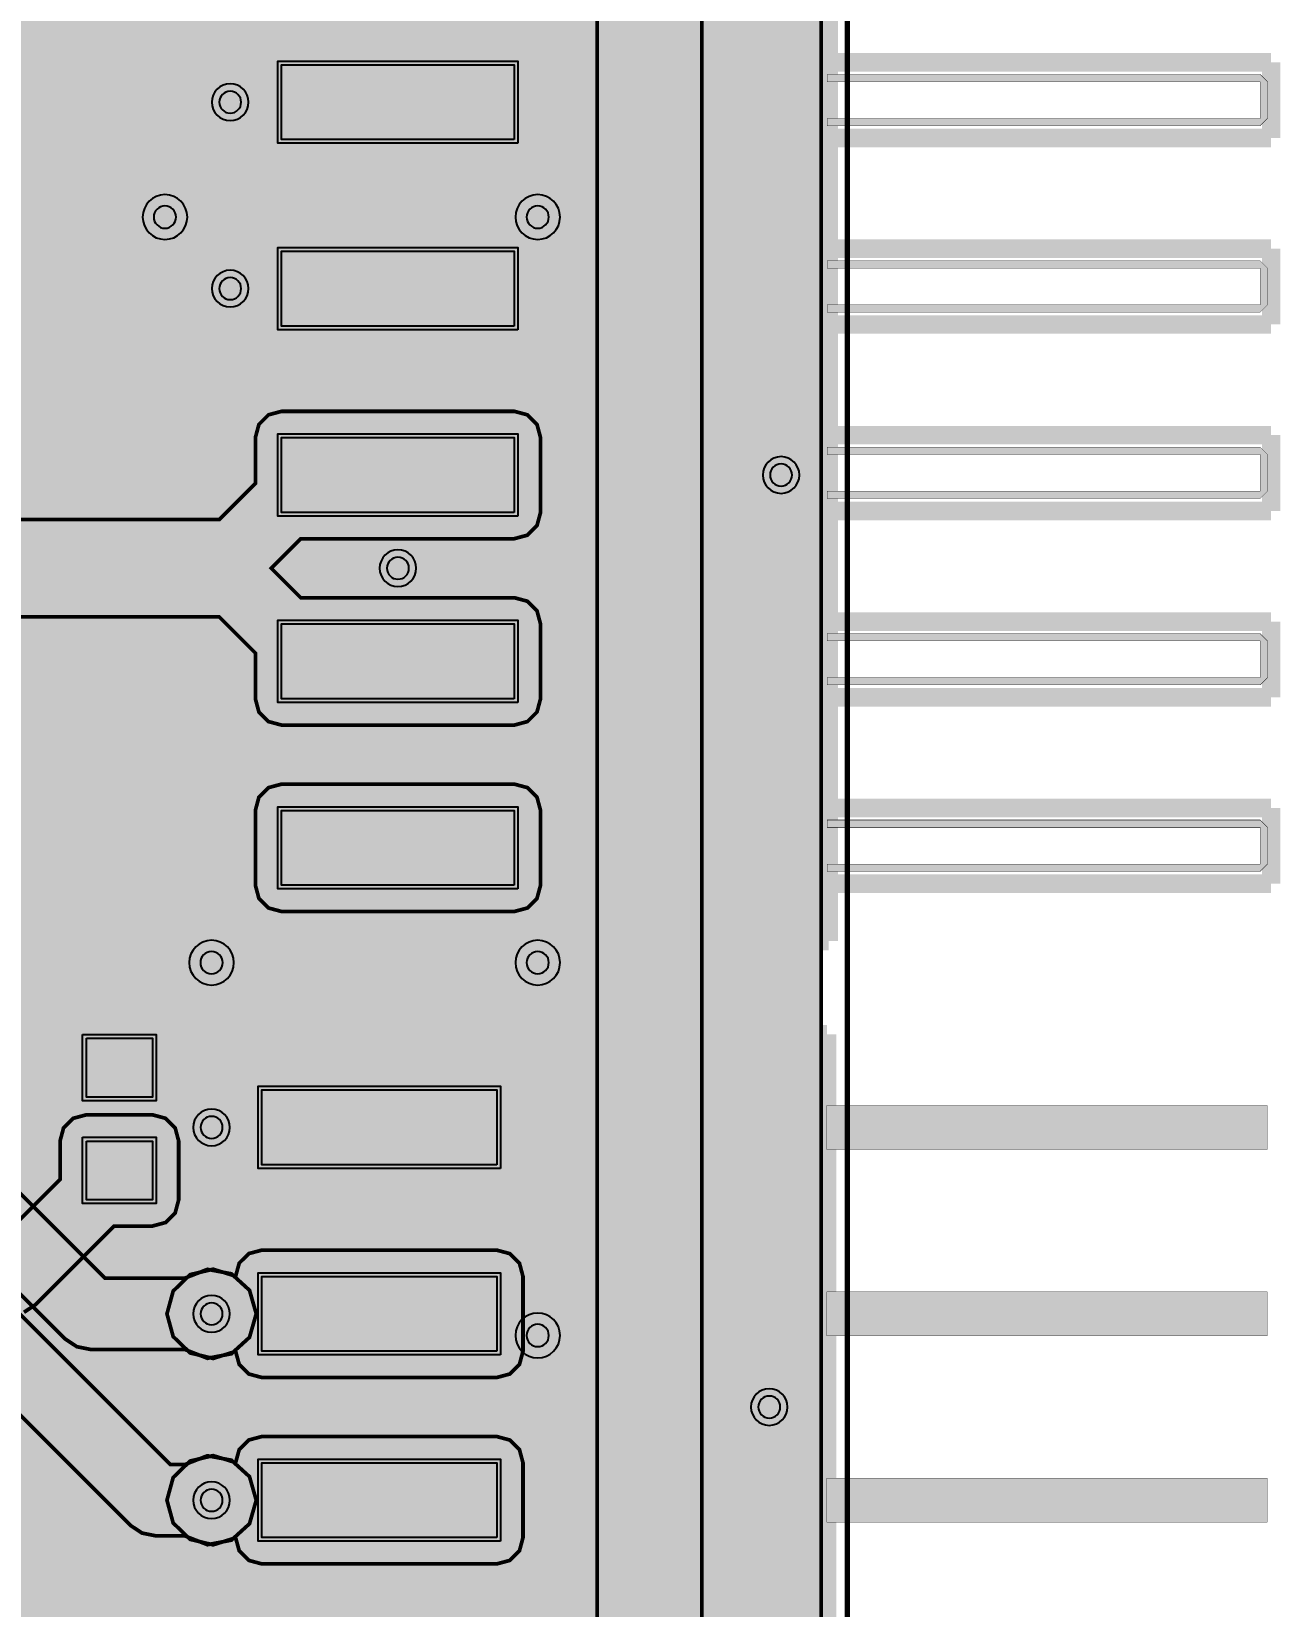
# Model space of a CAD drawing. Header units: millimetres. Extents: x 14 to 220, y 44 to 178.
# Drawn here: x 120.23 to 137.25, y 88.21 to 109.68 of the extents above; entities that cross this region are included whole.
import ezdxf

# ---------------------------------------------------------------- set-up
doc = ezdxf.new("R2010")
doc.units = ezdxf.units.MM
doc.header["$MEASUREMENT"] = 0
for name, color, linetype, true_color in [('Board-Outline-Layer', 7, 'Continuous', 0xff00ff), ('Bottom-Layer', 7, 'Continuous', 0x0000ff), ('Document-Layer', 7, 'Continuous', 0xffffff), ('Hole-Layer', 7, 'Continuous', 0x222222), ('Multi-Layer', 7, 'Continuous', 0xc0c0c0), ('Top-Layer', 7, 'Continuous', 0xff0000), ('Top-Paste-Mask-Layer', 7, 'Continuous', 0x808080), ('Top-Silkscreen-Layer', 7, 'Continuous', 0xffcc00), ('Top-Solder-Mask-Layer', 7, 'Continuous', 0x800080)]:
    doc.layers.add(name, color=color, linetype=linetype, true_color=true_color)

msp = doc.modelspace()

# ---------------------------------------------------------------- hatches: boundary and pattern name
at = {"layer": 'Bottom-Layer'}
for points in [[(115.868, 82.921), (108.869, 82.921), (108.869, 84.28), (108.803, 84.611), (108.616, 84.892), (108.335, 85.08), (108.003, 85.146), (86.383, 85.146), (85.879, 85.066), (85.426, 84.835), (85.065, 84.475), (84.834, 84.021), (84.754, 83.518), (84.754, 76.667), (76.327, 76.667), (76.327, 122.451), (130.076, 122.451), (130.425, 122.382), (130.721, 122.184), (130.919, 121.888), (130.988, 121.539), (130.988, 77.564), (130.354, 77.564), (130.283, 77.557), (130.214, 77.535), (130.146, 77.557), (130.074, 77.564), (129.363, 77.564), (129.292, 77.557), (129.224, 77.535), (129.155, 77.557), (129.084, 77.564), (128.373, 77.564), (128.301, 77.557), (128.233, 77.535), (128.164, 77.557), (128.093, 77.564), (127.382, 77.564), (127.311, 77.557), (127.242, 77.535), (127.174, 77.557), (127.103, 77.564), (126.391, 77.564), (126.32, 77.557), (126.252, 77.535), (126.183, 77.557), (126.112, 77.564), (125.401, 77.564), (125.33, 77.557), (125.261, 77.535), (125.193, 77.557), (125.121, 77.564), (124.41, 77.564), (124.328, 77.554), (124.249, 77.526), (123.301, 77.526), (123.223, 77.554), (123.14, 77.564), (122.429, 77.564), (122.358, 77.557), (122.289, 77.535), (122.221, 77.557), (122.15, 77.564), (121.438, 77.564), (121.367, 77.557), (121.299, 77.535), (121.23, 77.557), (121.159, 77.564), (120.526, 77.564), (120.526, 82.816), (120.435, 83.464), (120.167, 84.06), (119.744, 84.559), (119.199, 84.92), (118.575, 85.116), (117.921, 85.131), (117.289, 84.963), (116.728, 84.626), (116.283, 84.147), (115.989, 83.564)], [(104.925, 98.298), (102.818, 96.191), (102.686, 95.992), (102.639, 95.758), (102.639, 90.17), (102.721, 89.864), (102.945, 89.64), (103.251, 89.558), (103.557, 89.64), (103.781, 89.864), (103.863, 90.17), (103.863, 92.606), (107.188, 92.606), (107.425, 92.497), (107.685, 92.497), (107.922, 92.606), (111.266, 92.606), (111.452, 92.643), (111.609, 92.748), (112.417, 93.555), (112.722, 93.69), (112.91, 93.964), (112.925, 94.297), (112.763, 94.588), (112.472, 94.75), (112.14, 94.735), (111.865, 94.546), (111.731, 94.242), (111.065, 93.576), (107.922, 93.576), (107.685, 93.685), (107.425, 93.685), (107.188, 93.576), (103.863, 93.576), (103.863, 95.505), (105.97, 97.611), (106.103, 97.81), (106.149, 98.044), (106.149, 99.032), (108.242, 96.939), (108.4, 96.834), (108.585, 96.797), (112.575, 96.797), (114.006, 95.366), (114.006, 94.428), (113.886, 94.117), (113.947, 93.79), (114.171, 93.544), (114.491, 93.453), (114.812, 93.544), (115.036, 93.79), (115.097, 94.117), (114.977, 94.428), (114.977, 95.567), (114.94, 95.753), (114.834, 95.91), (113.119, 97.625), (112.962, 97.73), (112.776, 97.767), (108.786, 97.767), (106.853, 99.701), (106.853, 100.984), (106.962, 101.22), (106.962, 101.481), (106.854, 101.717), (106.657, 101.887), (106.407, 101.958), (106.149, 101.919), (106.149, 104.355), (111.238, 104.355), (111.287, 104.063), (111.468, 103.828), (111.281, 103.58), (111.241, 103.271), (111.359, 102.983), (111.359, 99.738), (111.396, 99.553), (111.501, 99.395), (121.577, 89.319), (121.735, 89.214), (121.92, 89.177), (122.315, 89.177), (122.626, 89.056), (122.953, 89.118), (123.199, 89.342), (123.291, 89.662), (123.199, 89.983), (122.953, 90.207), (122.626, 90.268), (122.315, 90.147), (122.121, 90.147), (112.329, 99.939), (112.329, 100.218), (120.688, 91.859), (120.846, 91.754), (121.031, 91.717), (122.315, 91.717), (122.626, 91.596), (122.953, 91.658), (123.199, 91.882), (123.291, 92.202), (123.199, 92.523), (122.953, 92.747), (122.626, 92.808), (122.315, 92.687), (121.232, 92.687), (112.88, 101.039), (112.88, 103.755), (112.843, 103.941), (112.738, 104.098), (112.482, 104.355), (116.676, 104.355), (116.987, 104.235), (117.314, 104.296), (117.561, 104.52), (117.652, 104.84), (117.561, 105.161), (117.314, 105.385), (116.987, 105.446), (116.676, 105.325), (106.122, 105.325), (106.062, 105.461), (105.97, 105.578), (105.277, 106.271), (105.002, 106.43), (104.685, 106.43), (104.411, 106.271), (104.253, 105.997), (104.253, 105.68), (104.411, 105.406), (104.925, 104.892), (104.925, 99.734), (101.764, 99.734), (101.454, 99.855), (101.126, 99.794), (100.88, 99.57), (100.789, 99.249), (100.88, 98.929), (101.126, 98.705), (101.454, 98.643), (101.764, 98.764), (104.925, 98.764)]]:
    msp.add_hatch(color=256, dxfattribs=at).paths.add_polyline_path(points)
at = {"layer": 'Document-Layer'}
for points in [[(131.072, 108.391), (136.972, 108.391), (137.072, 108.491), (137.072, 108.991), (136.972, 109.091), (131.072, 109.091), (131.072, 108.991), (136.972, 108.991), (136.972, 108.491), (131.072, 108.491)], [(131.072, 108.391), (136.972, 108.391), (137.072, 108.491), (137.072, 108.991), (136.972, 109.091), (131.072, 109.091), (131.072, 108.991), (136.972, 108.991), (136.972, 108.491), (131.072, 108.491)], [(131.072, 105.851), (136.972, 105.851), (137.072, 105.951), (137.072, 106.451), (136.972, 106.551), (131.072, 106.551), (131.072, 106.451), (136.972, 106.451), (136.972, 105.951), (131.072, 105.951)], [(131.072, 105.851), (136.972, 105.851), (137.072, 105.951), (137.072, 106.451), (136.972, 106.551), (131.072, 106.551), (131.072, 106.451), (136.972, 106.451), (136.972, 105.951), (131.072, 105.951)], [(131.072, 103.311), (136.972, 103.311), (137.072, 103.411), (137.072, 103.911), (136.972, 104.011), (131.072, 104.011), (131.072, 103.911), (136.972, 103.911), (136.972, 103.411), (131.072, 103.411)], [(131.072, 103.311), (136.972, 103.311), (137.072, 103.411), (137.072, 103.911), (136.972, 104.011), (131.072, 104.011), (131.072, 103.911), (136.972, 103.911), (136.972, 103.411), (131.072, 103.411)], [(131.072, 100.771), (136.972, 100.771), (137.072, 100.871), (137.072, 101.371), (136.972, 101.471), (131.072, 101.471), (131.072, 101.371), (136.972, 101.371), (136.972, 100.871), (131.072, 100.871)], [(131.072, 100.771), (136.972, 100.771), (137.072, 100.871), (137.072, 101.371), (136.972, 101.471), (131.072, 101.471), (131.072, 101.371), (136.972, 101.371), (136.972, 100.871), (131.072, 100.871)], [(131.072, 98.231), (136.972, 98.231), (137.072, 98.331), (137.072, 98.831), (136.972, 98.931), (131.072, 98.931), (131.072, 98.831), (136.972, 98.831), (136.972, 98.331), (131.072, 98.331)], [(131.072, 98.231), (136.972, 98.231), (137.072, 98.331), (137.072, 98.831), (136.972, 98.931), (131.072, 98.931), (131.072, 98.831), (136.972, 98.831), (136.972, 98.331), (131.072, 98.331)], [(137.068, 94.442), (131.068, 94.442), (131.068, 95.042), (137.068, 95.042)], [(137.068, 94.442), (131.068, 94.442), (131.068, 95.042), (137.068, 95.042)], [(137.068, 91.902), (131.068, 91.902), (131.068, 92.502), (137.068, 92.502)], [(137.068, 91.902), (131.068, 91.902), (131.068, 92.502), (137.068, 92.502)], [(137.068, 89.362), (131.068, 89.362), (131.068, 89.962), (137.068, 89.962)], [(137.068, 89.362), (131.068, 89.362), (131.068, 89.962), (137.068, 89.962)]]:
    msp.add_hatch(color=256, dxfattribs=at).paths.add_polyline_path(points)
at = {"layer": 'Top-Layer'}
for points in [[(93.208, 85.656), (93.274, 85.372), (93.458, 85.146), (86.383, 85.146), (85.879, 85.066), (85.426, 84.835), (85.065, 84.475), (84.834, 84.021), (84.754, 83.518), (84.754, 76.667), (76.327, 76.667), (76.327, 122.451), (130.076, 122.451), (130.425, 122.382), (130.721, 122.184), (130.919, 121.888), (130.988, 121.539), (130.988, 77.564), (130.433, 77.564), (130.433, 78.755), (130.378, 79.029), (130.224, 79.26), (129.365, 80.119), (129.365, 120.777), (129.311, 121.05), (129.156, 121.282), (128.394, 122.044), (128.162, 122.199), (127.889, 122.253), (109.347, 122.253), (109.074, 122.199), (108.843, 122.044), (106.303, 119.504), (106.282, 119.482), (106.262, 119.459), (106.145, 120.156), (105.857, 120.8), (105.415, 121.351), (104.848, 121.772), (104.193, 122.036), (103.493, 122.126), (87.529, 122.126), (87.286, 122.061), (87.108, 121.883), (87.043, 121.641), (87.043, 116.78), (87.115, 116.154), (87.326, 115.561), (87.665, 115.031), (88.116, 114.591), (88.654, 114.264), (89.252, 114.067), (87.445, 114.067), (87.172, 114.012), (86.94, 113.857), (85.919, 112.836), (85.786, 112.653), (85.718, 112.438), (85.512, 112.314), (85.431, 112.087), (85.431, 109.287), (85.509, 109.063), (85.71, 108.937), (85.71, 108.562), (79.444, 108.562), (79.313, 108.693), (79.135, 108.74), (78.328, 108.74), (78.103, 108.661), (77.978, 108.458), (77.853, 108.661), (77.628, 108.74), (76.822, 108.74), (76.642, 108.692), (76.511, 108.561), (76.463, 108.382), (76.463, 107.518), (76.464, 107.502), (76.465, 107.486), (76.465, 106.868), (76.432, 106.785), (76.42, 106.696), (76.42, 105.896), (76.468, 105.717), (76.6, 105.586), (76.779, 105.538), (77.579, 105.538), (77.758, 105.586), (77.889, 105.717), (77.937, 105.896), (77.937, 106.696), (77.926, 106.785), (77.892, 106.868), (77.892, 107.277), (77.946, 107.354), (77.978, 107.443), (78.103, 107.24), (78.328, 107.16), (79.135, 107.16), (79.313, 107.208), (79.444, 107.338), (85.71, 107.338), (85.71, 106.836), (85.509, 106.71), (85.431, 106.487), (85.431, 103.687), (85.479, 103.508), (85.61, 103.377), (85.789, 103.329), (87.059, 103.329), (87.238, 103.377), (87.369, 103.508), (87.417, 103.687), (87.417, 106.487), (87.338, 106.71), (87.137, 106.836), (87.137, 108.937), (87.338, 109.063), (87.417, 109.287), (87.417, 112.087), (87.404, 112.18), (87.368, 112.267), (87.74, 112.639), (106.093, 112.639), (106.093, 112.437), (104.339, 110.682), (104.184, 110.451), (104.13, 110.178), (104.13, 104.834), (104.058, 104.814), (103.99, 104.783), (103.99, 105.043), (104.111, 105.354), (104.05, 105.681), (103.826, 105.927), (103.505, 106.019), (103.185, 105.927), (102.961, 105.681), (102.9, 105.354), (103.02, 105.043), (103.02, 104.784), (102.09, 105.713), (102.095, 105.746), (102.096, 105.779), (102.096, 106.779), (102.048, 106.958), (101.917, 107.089), (101.738, 107.137), (99.938, 107.137), (99.779, 107.1), (99.653, 106.996), (99.532, 107.087), (99.383, 107.119), (98.483, 107.119), (98.304, 107.071), (98.173, 106.94), (98.125, 106.761), (98.125, 105.961), (98.173, 105.782), (98.304, 105.651), (98.483, 105.603), (99.383, 105.603), (99.495, 105.621), (99.596, 105.673), (99.726, 105.491), (99.938, 105.421), (101.01, 105.421), (101.799, 104.632), (101.769, 104.636), (101.738, 104.637), (99.938, 104.637), (99.726, 104.567), (99.596, 104.385), (99.495, 104.437), (99.383, 104.455), (98.483, 104.455), (98.304, 104.407), (98.173, 104.276), (98.125, 104.097), (98.125, 103.297), (98.173, 103.118), (98.304, 102.987), (98.483, 102.939), (99.383, 102.939), (99.532, 102.971), (99.653, 103.062), (99.779, 102.958), (99.938, 102.921), (101.738, 102.921), (101.917, 102.969), (102.048, 103.1), (102.096, 103.279), (102.096, 103.294), (102.395, 103.294), (102.855, 102.835), (100.953, 102.835), (100.767, 102.798), (100.609, 102.693), (98.478, 100.561), (97.737, 100.561), (97.259, 101.039), (97.259, 104.394), (97.222, 104.58), (97.117, 104.737), (96.1, 105.754), (96.1, 111.086), (96.052, 111.265), (95.921, 111.396), (95.742, 111.444), (93.742, 111.444), (93.563, 111.396), (93.432, 111.265), (93.384, 111.086), (93.384, 108.754), (91.984, 108.754), (91.857, 108.951), (91.636, 109.027), (90.736, 109.027), (90.557, 108.979), (90.426, 108.848), (90.378, 108.669), (90.378, 107.869), (90.426, 107.69), (90.557, 107.559), (90.736, 107.511), (91.636, 107.511), (91.857, 107.587), (91.984, 107.784), (93.384, 107.784), (93.384, 105.586), (93.432, 105.407), (93.563, 105.276), (93.742, 105.228), (95.254, 105.228), (96.289, 104.193), (96.289, 100.838), (96.326, 100.653), (96.431, 100.495), (97.005, 99.921), (96.1, 99.921), (96.1, 102.186), (96.052, 102.365), (95.921, 102.496), (95.742, 102.544), (93.742, 102.544), (93.563, 102.496), (93.432, 102.365), (93.384, 102.186), (93.384, 99.921), (91.994, 99.921), (91.94, 100.093), (91.81, 100.216), (91.636, 100.261), (90.736, 100.261), (90.557, 100.213), (90.426, 100.082), (90.378, 99.903), (90.378, 99.103), (90.426, 98.924), (90.557, 98.793), (90.736, 98.745), (91.636, 98.745), (91.828, 98.801), (91.96, 98.951), (93.384, 98.951), (93.384, 96.686), (93.432, 96.507), (93.563, 96.376), (93.742, 96.328), (95.742, 96.328), (95.921, 96.376), (96.052, 96.507), (96.1, 96.686), (96.1, 98.951), (99.055, 98.951), (99.241, 98.988), (99.398, 99.093), (101.669, 101.364), (103.735, 101.364), (103.797, 101.112), (103.978, 100.927), (104.228, 100.859), (105.46, 100.859), (105.503, 100.86), (105.546, 100.866), (106.001, 100.866), (106.311, 100.746), (106.639, 100.807), (106.885, 101.031), (106.976, 101.351), (106.885, 101.672), (106.639, 101.896), (106.311, 101.957), (106.001, 101.836), (105.952, 101.836), (105.937, 101.973), (105.884, 102.099), (105.953, 102.35), (105.884, 102.6), (105.953, 102.85), (105.884, 103.1), (105.953, 103.35), (105.884, 103.6), (105.953, 103.851), (105.884, 104.101), (105.95, 104.401), (105.825, 104.682), (105.558, 104.834), (105.558, 106.888), (105.857, 106.888), (105.857, 106.552), (105.852, 106.509), (105.85, 106.466), (105.85, 105.234), (105.944, 104.944), (106.19, 104.765), (106.495, 104.765), (106.741, 104.944), (106.835, 105.234), (106.835, 106.466), (106.833, 106.509), (106.828, 106.552), (106.828, 107.207), (106.791, 107.393), (106.685, 107.55), (106.611, 107.624), (106.611, 108.146), (106.535, 108.367), (106.338, 108.494), (106.338, 108.548), (106.45, 108.799), (106.441, 109.072), (106.312, 109.314), (106.091, 109.475), (105.821, 109.523), (105.558, 109.447), (105.558, 109.882), (107.312, 111.637), (107.467, 111.868), (107.521, 112.141), (107.521, 118.704), (109.643, 120.826), (111.236, 120.826), (111.236, 119.392), (111.284, 119.213), (111.415, 119.082), (111.594, 119.034), (113.594, 119.034), (113.773, 119.082), (113.904, 119.213), (113.952, 119.392), (113.952, 119.657), (115.242, 119.657), (116.355, 118.544), (116.355, 114.328), (115.278, 115.405), (115.121, 115.51), (114.935, 115.547), (113.952, 115.547), (113.952, 115.812), (113.904, 115.991), (113.773, 116.122), (113.594, 116.17), (111.594, 116.17), (111.415, 116.122), (111.284, 115.991), (111.236, 115.812), (111.236, 114.312), (111.284, 114.133), (111.415, 114.002), (111.594, 113.954), (113.594, 113.954), (113.773, 114.002), (113.904, 114.133), (113.952, 114.312), (113.952, 114.577), (114.734, 114.577), (115.847, 113.464), (115.847, 110.945), (114.607, 109.705), (112.268, 109.705), (112.083, 109.668), (111.925, 109.563), (110, 107.638), (109.895, 107.481), (109.858, 107.295), (109.858, 106.958), (109.72, 106.943), (109.592, 106.89), (109.343, 106.958), (109.093, 106.891), (108.966, 106.943), (108.829, 106.958), (108.829, 110.224), (108.792, 110.409), (108.687, 110.567), (108.172, 111.082), (108.037, 111.387), (107.763, 111.575), (107.43, 111.59), (107.139, 111.428), (106.977, 111.137), (106.993, 110.805), (107.181, 110.53), (107.486, 110.396), (107.859, 110.023), (107.859, 106.958), (107.721, 106.943), (107.593, 106.89), (107.346, 106.958), (107.099, 106.893), (106.917, 106.713), (106.85, 106.466), (106.85, 105.234), (106.917, 104.986), (107.099, 104.806), (107.346, 104.741), (107.593, 104.809), (107.844, 104.741), (108.094, 104.809), (108.344, 104.741), (108.594, 104.809), (108.844, 104.741), (109.093, 104.808), (109.343, 104.741), (109.592, 104.809), (109.843, 104.741), (110.093, 104.809), (110.343, 104.741), (110.593, 104.809), (110.843, 104.741), (111.093, 104.809), (111.221, 104.756), (111.359, 104.741), (111.359, 104.674), (111.241, 104.386), (111.281, 104.077), (111.468, 103.828), (111.28, 103.578), (111.241, 103.267), (111.362, 102.979), (111.611, 102.788), (111.921, 102.747), (112.211, 102.865), (112.234, 102.865), (112.249, 102.728), (112.302, 102.6), (112.234, 102.35), (112.302, 102.099), (112.234, 101.85), (112.301, 101.6), (112.234, 101.351), (112.302, 101.101), (112.234, 100.851), (112.302, 100.601), (112.234, 100.351), (112.302, 100.1), (112.234, 99.85), (112.302, 99.6), (112.234, 99.35), (112.302, 99.1), (112.234, 98.853), (112.299, 98.605), (112.479, 98.423), (112.727, 98.357), (113.959, 98.357), (114.206, 98.423), (114.386, 98.605), (114.451, 98.853), (114.383, 99.1), (114.451, 99.35), (114.383, 99.6), (114.451, 99.85), (114.383, 100.1), (114.451, 100.351), (114.383, 100.601), (114.451, 100.851), (114.383, 101.101), (114.451, 101.351), (114.384, 101.6), (114.437, 101.733), (114.451, 101.876), (114.483, 101.884), (114.515, 101.894), (114.568, 101.841), (114.725, 101.736), (114.911, 101.699), (122.786, 101.699), (123.279, 101.206), (123.279, 100.582), (123.327, 100.403), (123.458, 100.272), (123.637, 100.224), (126.807, 100.224), (126.986, 100.272), (127.117, 100.403), (127.165, 100.582), (127.165, 101.602), (127.117, 101.781), (126.986, 101.912), (126.807, 101.96), (123.897, 101.96), (123.495, 102.362), (123.897, 102.764), (126.807, 102.764), (126.986, 102.812), (127.117, 102.943), (127.165, 103.122), (127.165, 104.142), (127.117, 104.321), (126.986, 104.452), (126.807, 104.5), (123.637, 104.5), (123.458, 104.452), (123.327, 104.321), (123.279, 104.142), (123.279, 103.518), (122.786, 103.025), (115.259, 103.025), (115.164, 103.121), (115.007, 103.226), (114.821, 103.263), (114.602, 103.263), (114.529, 103.3), (114.451, 103.324), (114.394, 103.581), (114.213, 103.773), (113.959, 103.843), (112.727, 103.843), (112.683, 103.841), (112.64, 103.835), (112.229, 103.835), (112.309, 103.915), (112.374, 104.007), (112.535, 103.897), (112.727, 103.858), (113.959, 103.858), (114.002, 103.86), (114.045, 103.866), (115.335, 103.866), (115.521, 103.903), (115.678, 104.008), (115.752, 104.082), (116.274, 104.082), (116.495, 104.158), (116.622, 104.355), (116.676, 104.355), (116.987, 104.235), (117.314, 104.296), (117.561, 104.52), (117.652, 104.84), (117.561, 105.161), (117.314, 105.385), (116.987, 105.446), (116.676, 105.325), (116.622, 105.325), (116.495, 105.522), (116.274, 105.598), (115.374, 105.598), (115.195, 105.55), (115.064, 105.419), (115.016, 105.24), (115.016, 104.836), (114.045, 104.836), (114.002, 104.842), (113.959, 104.844), (112.727, 104.844), (112.513, 104.795), (112.341, 104.658), (112.335, 104.666), (112.329, 104.674), (112.329, 105.147), (112.335, 105.19), (112.337, 105.234), (112.337, 106.466), (112.27, 106.713), (112.089, 106.893), (111.841, 106.958), (111.594, 106.89), (111.568, 106.905), (111.54, 106.917), (112.723, 108.1), (115.189, 108.1), (115.375, 108.137), (115.532, 108.242), (117.183, 109.893), (117.288, 110.051), (117.325, 110.236), (117.325, 118.745), (117.288, 118.931), (117.183, 119.088), (115.786, 120.485), (115.629, 120.59), (115.443, 120.627), (113.952, 120.627), (113.952, 120.826), (120.236, 120.826), (120.236, 119.392), (120.284, 119.213), (120.415, 119.082), (120.594, 119.034), (122.594, 119.034), (122.801, 119.1), (122.932, 119.274), (124.968, 119.274), (124.984, 119.274), (124.999, 119.274), (126.568, 119.274), (126.747, 119.322), (126.878, 119.453), (126.926, 119.632), (126.926, 120.652), (126.915, 120.742), (126.882, 120.826), (127.594, 120.826), (127.938, 120.482), (127.938, 87.83), (126.866, 87.832), (126.737, 87.948), (126.568, 87.99), (123.368, 87.99), (123.189, 87.942), (123.058, 87.811), (123.01, 87.632), (123.01, 86.612), (123.058, 86.433), (123.189, 86.302), (123.368, 86.254), (126.568, 86.254), (126.732, 86.294), (126.86, 86.404), (127.938, 86.402), (127.938, 79.823), (127.992, 79.55), (128.147, 79.318), (129.005, 78.46), (129.005, 77.564), (128.373, 77.564), (128.301, 77.557), (128.233, 77.535), (128.164, 77.557), (128.093, 77.564), (127.382, 77.564), (127.299, 77.554), (127.221, 77.526), (126.273, 77.526), (126.195, 77.554), (126.112, 77.564), (125.401, 77.564), (125.33, 77.557), (125.261, 77.535), (125.193, 77.557), (125.121, 77.564), (124.41, 77.564), (124.328, 77.554), (124.249, 77.526), (123.498, 77.526), (123.498, 78.392), (123.444, 78.666), (123.289, 78.897), (122.508, 79.679), (122.508, 83.459), (122.564, 83.563), (122.583, 83.68), (122.583, 84.486), (122.504, 84.711), (122.301, 84.836), (122.504, 84.961), (122.583, 85.186), (122.583, 85.993), (122.535, 86.172), (122.404, 86.303), (122.225, 86.351), (121.898, 86.351), (121.201, 87.047), (121.003, 87.18), (120.769, 87.226), (118.126, 87.226), (118.126, 87.364), (118.079, 87.543), (117.947, 87.674), (117.768, 87.722), (115.768, 87.722), (115.589, 87.674), (115.458, 87.543), (115.41, 87.364), (115.41, 85.864), (115.458, 85.685), (115.589, 85.554), (115.768, 85.506), (117.768, 85.506), (117.947, 85.554), (118.079, 85.685), (118.126, 85.864), (118.126, 86.002), (120.515, 86.002), (121.003, 85.514), (121.003, 85.186), (121.083, 84.961), (121.286, 84.836), (121.083, 84.711), (121.003, 84.486), (121.003, 83.68), (121.023, 83.562), (121.08, 83.457), (121.08, 79.679), (120.526, 79.125), (120.526, 82.816), (120.435, 83.464), (120.167, 84.06), (119.744, 84.559), (119.199, 84.92), (118.575, 85.116), (117.921, 85.131), (117.289, 84.963), (116.728, 84.626), (116.283, 84.147), (115.989, 83.564), (115.868, 82.921), (108.869, 82.921), (108.869, 84.28), (108.803, 84.611), (108.616, 84.892), (108.335, 85.08), (108.003, 85.146), (98.058, 85.146), (98.242, 85.372), (98.308, 85.656), (98.308, 87.117), (98.222, 87.44), (97.986, 87.676), (97.663, 87.762), (97.341, 87.676), (97.104, 87.44), (97.018, 87.117), (97.018, 85.656), (97.084, 85.372), (97.268, 85.146), (95.518, 85.146), (95.702, 85.372), (95.768, 85.656), (95.768, 87.117), (95.727, 87.344), (95.608, 87.542), (95.608, 87.658), (95.571, 87.844), (95.466, 88.001), (95.151, 88.316), (95.151, 88.539), (95.114, 88.725), (95.009, 88.883), (94.668, 89.224), (94.736, 89.213), (94.804, 89.209), (98.603, 89.209), (98.722, 89.126), (98.864, 89.096), (99.764, 89.096), (99.906, 89.126), (100.025, 89.209), (100.278, 89.209), (100.399, 89.122), (100.544, 89.091), (101.894, 89.091), (102.073, 89.139), (102.204, 89.27), (102.252, 89.449), (102.252, 89.669), (102.906, 89.669), (103.222, 89.563), (103.546, 89.638), (103.782, 89.873), (103.859, 90.197), (103.754, 90.513), (103.498, 90.726), (103.169, 90.773), (102.864, 90.639), (102.252, 90.639), (102.252, 90.859), (102.204, 91.038), (102.073, 91.169), (101.894, 91.217), (100.544, 91.217), (100.365, 91.169), (100.234, 91.038), (100.186, 90.859), (100.186, 90.499), (100.025, 90.499), (99.906, 90.583), (99.764, 90.612), (98.864, 90.612), (98.722, 90.583), (98.603, 90.499), (98.308, 90.499), (98.308, 91.922), (98.308, 91.925), (98.308, 91.928), (98.308, 92.653), (98.231, 92.959), (98.018, 93.191), (97.72, 93.295), (97.409, 93.246), (97.158, 93.054), (97.028, 92.767), (96.974, 92.933), (96.878, 93.078), (96.878, 93.271), (97.282, 93.675), (101.281, 93.675), (101.248, 93.419), (101.324, 93.173), (101.495, 92.981), (101.73, 92.877), (101.988, 92.879), (102.221, 92.987), (106.934, 92.987), (106.945, 92.987), (106.956, 92.988), (106.997, 92.849), (107.07, 92.724), (107.07, 90.262), (106.768, 90.262), (106.589, 90.214), (106.458, 90.083), (106.41, 89.904), (106.41, 88.404), (106.458, 88.225), (106.589, 88.094), (106.768, 88.046), (108.768, 88.046), (108.947, 88.094), (109.078, 88.225), (109.126, 88.404), (109.126, 89.904), (109.078, 90.083), (108.947, 90.214), (108.768, 90.262), (108.04, 90.262), (108.04, 92.724), (108.152, 92.973), (108.143, 93.246), (108.017, 93.487), (107.797, 93.649), (109.497, 95.349), (109.497, 87.45), (109.126, 87.079), (109.126, 87.364), (109.078, 87.543), (108.947, 87.674), (108.768, 87.722), (106.768, 87.722), (106.524, 87.627), (106.411, 87.391), (106.362, 87.401), (106.313, 87.404), (105.506, 87.404), (105.327, 87.356), (105.196, 87.225), (105.148, 87.046), (105.148, 86.182), (105.196, 86.003), (105.327, 85.872), (105.506, 85.824), (106.313, 85.824), (106.362, 85.827), (106.411, 85.838), (106.524, 85.602), (106.768, 85.506), (108.768, 85.506), (108.947, 85.554), (109.078, 85.685), (109.126, 85.864), (109.126, 86.076), (109.295, 86.076), (109.48, 86.113), (109.638, 86.219), (110.325, 86.906), (110.43, 87.064), (110.467, 87.249), (110.467, 95.557), (110.686, 95.776), (110.791, 95.933), (110.828, 96.119), (110.828, 96.242), (111.081, 96.303), (111.267, 96.484), (111.336, 96.735), (111.336, 97.967), (111.269, 98.214), (111.088, 98.395), (110.84, 98.459), (110.593, 98.391), (110.343, 98.459), (110.093, 98.391), (109.843, 98.459), (109.592, 98.391), (109.343, 98.459), (109.093, 98.392), (108.844, 98.459), (108.594, 98.391), (108.344, 98.459), (108.094, 98.391), (107.844, 98.459), (107.593, 98.391), (107.343, 98.459), (107.093, 98.391), (106.843, 98.459), (106.593, 98.391), (106.346, 98.459), (106.098, 98.395), (105.916, 98.214), (105.85, 97.967), (105.85, 96.735), (105.852, 96.691), (105.857, 96.649), (105.857, 95.748), (104.754, 94.645), (100.495, 94.645), (100.499, 94.649), (100.503, 94.653), (104.207, 98.357), (104.217, 98.357), (104.228, 98.357), (105.46, 98.357), (105.707, 98.423), (105.888, 98.605), (105.952, 98.853), (105.884, 99.1), (105.953, 99.35), (105.884, 99.6), (105.953, 99.85), (105.884, 100.1), (105.952, 100.347), (105.888, 100.595), (105.707, 100.777), (105.46, 100.843), (104.228, 100.843), (104.185, 100.841), (104.142, 100.836), (103.718, 100.836), (103.532, 100.799), (103.375, 100.694), (102.688, 100.007), (102.166, 100.007), (101.945, 99.931), (101.818, 99.734), (101.764, 99.734), (101.454, 99.855), (101.126, 99.794), (100.88, 99.57), (100.789, 99.249), (100.88, 98.929), (101.126, 98.705), (101.454, 98.643), (101.764, 98.764), (101.818, 98.764), (101.945, 98.567), (102.166, 98.491), (102.969, 98.491), (99.959, 95.481), (96.647, 95.481), (96.462, 95.444), (96.304, 95.339), (94.78, 93.815), (94.675, 93.658), (94.638, 93.472), (94.638, 93.078), (94.542, 92.933), (94.488, 92.767), (94.349, 93.066), (94.08, 93.257), (93.751, 93.29), (93.449, 93.156), (93.449, 93.357), (93.412, 93.543), (93.307, 93.7), (92.887, 94.12), (92.73, 94.225), (92.544, 94.262), (92.344, 94.262), (92.32, 94.286), (92.32, 94.793), (92.272, 94.972), (92.141, 95.103), (91.962, 95.151), (91.155, 95.151), (90.93, 95.072), (90.805, 94.869), (90.68, 95.072), (90.455, 95.151), (89.649, 95.151), (89.575, 95.144), (89.505, 95.121), (89.505, 95.159), (89.457, 95.338), (89.326, 95.469), (89.147, 95.517), (86.267, 95.517), (86.088, 95.469), (85.957, 95.338), (85.909, 95.159), (85.909, 94.039), (85.957, 93.86), (86.088, 93.729), (86.267, 93.681), (89.147, 93.681), (89.25, 93.696), (89.344, 93.74), (89.416, 93.657), (89.509, 93.599), (89.416, 93.541), (89.344, 93.458), (89.25, 93.502), (89.147, 93.517), (86.267, 93.517), (86.088, 93.469), (85.957, 93.338), (85.909, 93.159), (85.909, 92.039), (85.957, 91.86), (86.088, 91.729), (86.267, 91.681), (89.147, 91.681), (89.326, 91.729), (89.457, 91.86), (89.505, 92.039), (89.505, 92.077), (89.575, 92.055), (89.649, 92.047), (90.455, 92.047), (90.68, 92.127), (90.805, 92.33), (90.93, 92.127), (91.155, 92.047), (91.962, 92.047), (92.045, 92.057), (92.123, 92.086), (92.123, 91.848), (91.918, 91.623), (91.844, 91.327), (91.844, 91.226), (91.868, 91.054), (91.938, 90.895), (91.868, 90.737), (91.844, 90.565), (91.844, 90.464), (91.918, 90.168), (92.123, 89.943), (92.123, 89.616), (92.16, 89.431), (92.266, 89.273), (92.982, 88.557), (93.139, 88.452), (93.325, 88.415), (93.601, 88.415), (93.763, 88.254), (93.51, 88.001), (93.405, 87.844), (93.368, 87.658), (93.368, 87.542), (93.249, 87.344), (93.208, 87.117)], [(126.807, 108.202), (123.637, 108.202), (123.637, 109.222), (126.807, 109.222)], [(126.807, 105.662), (123.637, 105.662), (123.637, 106.682), (126.807, 106.682)], [(126.807, 103.122), (123.637, 103.122), (123.637, 104.142), (126.807, 104.142)], [(126.807, 100.582), (123.637, 100.582), (123.637, 101.602), (126.807, 101.602)], [(126.807, 97.684), (126.986, 97.732), (127.117, 97.863), (127.165, 98.042), (127.165, 99.062), (127.117, 99.241), (126.986, 99.372), (126.807, 99.42), (123.637, 99.42), (123.458, 99.372), (123.327, 99.241), (123.279, 99.062), (123.279, 98.042), (123.327, 97.863), (123.458, 97.732), (123.637, 97.684)], [(126.807, 98.042), (123.637, 98.042), (123.637, 99.062), (126.807, 99.062)], [(111.575, 95.449), (111.575, 94.927), (111.652, 94.706), (111.848, 94.579), (111.848, 94.525), (111.734, 94.261), (111.753, 93.974), (111.903, 93.728), (112.149, 93.578), (112.436, 93.558), (112.7, 93.673), (113.335, 93.673), (113.521, 93.71), (113.678, 93.815), (113.884, 94.021), (113.99, 93.716), (114.238, 93.508), (114.558, 93.456), (114.858, 93.576), (114.942, 93.576), (115.074, 93.406), (115.279, 93.341), (115.786, 93.341), (116.799, 92.328), (116.956, 92.223), (117.142, 92.186), (117.466, 92.186), (117.466, 92.056), (117.514, 91.877), (117.646, 91.746), (117.825, 91.698), (119.185, 91.698), (119.364, 91.746), (119.495, 91.877), (119.543, 92.056), (119.543, 92.186), (119.941, 92.186), (120.126, 92.223), (120.284, 92.328), (121.354, 93.398), (121.876, 93.398), (122.055, 93.446), (122.186, 93.577), (122.234, 93.756), (122.234, 94.556), (122.186, 94.735), (122.055, 94.866), (121.876, 94.914), (120.976, 94.914), (120.797, 94.866), (120.665, 94.735), (120.617, 94.556), (120.617, 94.034), (119.74, 93.156), (119.543, 93.156), (119.543, 93.286), (119.495, 93.465), (119.364, 93.596), (119.185, 93.644), (117.825, 93.644), (117.646, 93.596), (117.514, 93.465), (117.466, 93.286), (117.466, 93.156), (117.343, 93.156), (116.501, 93.998), (116.501, 94.506), (116.421, 94.731), (116.218, 94.856), (116.421, 94.981), (116.501, 95.206), (116.501, 96.012), (116.453, 96.192), (116.322, 96.323), (116.143, 96.371), (115.279, 96.371), (115.056, 96.293), (114.93, 96.094), (114.786, 96.094), (114.601, 96.057), (114.443, 95.952), (113.134, 94.643), (112.951, 94.643), (113.054, 94.769), (113.091, 94.927), (113.091, 95.827), (113.043, 96.006), (112.912, 96.137), (112.733, 96.185), (112.329, 96.185), (112.329, 96.649), (112.335, 96.691), (112.337, 96.735), (112.337, 97.967), (112.243, 98.256), (111.996, 98.435), (111.692, 98.435), (111.445, 98.256), (111.351, 97.967), (111.351, 96.735), (111.353, 96.691), (111.359, 96.649), (111.359, 95.866), (111.396, 95.681), (111.501, 95.523)], [(120.976, 95.956), (121.876, 95.956), (121.876, 95.156), (120.976, 95.156)], [(126.568, 94.232), (123.368, 94.232), (123.368, 95.252), (126.568, 95.252)], [(120.976, 94.556), (121.876, 94.556), (121.876, 93.756), (120.976, 93.756)], [(123.368, 91.334), (126.568, 91.334), (126.747, 91.382), (126.878, 91.513), (126.926, 91.692), (126.926, 92.712), (126.878, 92.891), (126.747, 93.022), (126.568, 93.07), (123.368, 93.07), (123.19, 93.023), (123.059, 92.893), (123.01, 92.715), (122.703, 92.81), (122.39, 92.736), (122.159, 92.512), (122.074, 92.202), (122.159, 91.892), (122.39, 91.669), (122.703, 91.594), (123.01, 91.69), (123.059, 91.512), (123.19, 91.382)], [(126.568, 91.692), (123.368, 91.692), (123.368, 92.712), (126.568, 92.712)], [(122.074, 89.662), (122.159, 89.352), (122.39, 89.129), (122.703, 89.054), (123.01, 89.15), (123.059, 88.972), (123.19, 88.842), (123.368, 88.794), (126.568, 88.794), (126.747, 88.842), (126.878, 88.973), (126.926, 89.152), (126.926, 90.172), (126.878, 90.351), (126.747, 90.482), (126.568, 90.53), (123.368, 90.53), (123.19, 90.483), (123.059, 90.353), (123.01, 90.175), (122.703, 90.27), (122.39, 90.196), (122.159, 89.972)], [(126.568, 89.152), (123.368, 89.152), (123.368, 90.172), (126.568, 90.172)]]:
    msp.add_hatch(color=256, dxfattribs=at).paths.add_polyline_path(points)
at = {"layer": 'Top-Paste-Mask-Layer'}
for points in [[(126.807, 108.202), (123.637, 108.202), (123.637, 109.222), (126.807, 109.222)], [(126.807, 105.662), (123.637, 105.662), (123.637, 106.682), (126.807, 106.682)], [(126.807, 103.122), (123.637, 103.122), (123.637, 104.142), (126.807, 104.142)], [(126.807, 100.582), (123.637, 100.582), (123.637, 101.602), (126.807, 101.602)], [(126.807, 98.042), (123.637, 98.042), (123.637, 99.062), (126.807, 99.062)], [(120.976, 95.956), (121.876, 95.956), (121.876, 95.156), (120.976, 95.156)], [(126.568, 94.232), (123.368, 94.232), (123.368, 95.252), (126.568, 95.252)], [(120.976, 94.556), (121.876, 94.556), (121.876, 93.756), (120.976, 93.756)], [(126.568, 91.692), (123.368, 91.692), (123.368, 92.712), (126.568, 92.712)], [(126.568, 89.152), (123.368, 89.152), (123.368, 90.172), (126.568, 90.172)]]:
    msp.add_hatch(color=256, dxfattribs=at).paths.add_polyline_path(points)
at = {"layer": 'Top-Solder-Mask-Layer'}
for points in [[(126.857, 108.152), (123.587, 108.152), (123.587, 109.272), (126.857, 109.272)], [(126.857, 105.612), (123.587, 105.612), (123.587, 106.732), (126.857, 106.732)], [(126.857, 103.072), (123.587, 103.072), (123.587, 104.192), (126.857, 104.192)], [(126.857, 100.532), (123.587, 100.532), (123.587, 101.652), (126.857, 101.652)], [(126.857, 97.992), (123.587, 97.992), (123.587, 99.112), (126.857, 99.112)], [(120.925, 96.007), (121.926, 96.007), (121.926, 95.105), (120.925, 95.105)], [(126.618, 94.182), (123.318, 94.182), (123.318, 95.302), (126.618, 95.302)], [(120.925, 94.607), (121.926, 94.607), (121.926, 93.705), (120.925, 93.705)], [(126.618, 91.642), (123.318, 91.642), (123.318, 92.762), (126.618, 92.762)], [(126.618, 89.102), (123.318, 89.102), (123.318, 90.222), (126.618, 90.222)]]:
    msp.add_hatch(color=256, dxfattribs=at).paths.add_polyline_path(points)

# ---------------------------------------------------------------- linework, layer by layer
at = {"layer": 'Board-Outline-Layer', "const_width": 0.0762}
msp.add_lwpolyline([(75.969, 122.809), (130.076, 122.809, -0.414), (131.346, 121.539), (131.346, 72.087, -0.414), (130.838, 71.579), (120.675, 71.579, -0.414), (120.167, 72.087), (120.168, 82.816, 1), (116.224, 82.816), (116.224, 77.579, -0.414), (114.954, 76.309), (109.781, 76.309, -0.414), (108.511, 77.579), (108.511, 84.28, 0.414), (108.003, 84.788), (86.383, 84.788, 0.414), (85.113, 83.518), (85.113, 76.309), (75.969, 76.309)], format="xyb", close=True, dxfattribs=at)
at = {"layer": 'Bottom-Layer'}
for points, const_width in [([(76.327, 122.451), (130.076, 122.451), (130.425, 122.382), (130.721, 122.184), (130.919, 121.888), (130.988, 121.539), (130.988, 77.564)], 0.0508), ([(121.031, 92.202), (112.395, 100.838)], 0.254), ([(112.329, 100.218), (120.688, 91.859), (120.846, 91.754), (121.031, 91.717), (122.315, 91.717), (122.626, 91.596), (122.953, 91.658), (123.199, 91.882), (123.291, 92.202), (123.199, 92.523), (122.953, 92.747), (122.626, 92.808), (122.315, 92.687), (121.232, 92.687), (112.88, 101.039)], 0.0508), ([(111.501, 99.395), (121.577, 89.319), (121.735, 89.214), (121.92, 89.177), (122.315, 89.177), (122.626, 89.056), (122.953, 89.118), (123.199, 89.342), (123.291, 89.662), (123.199, 89.983), (122.953, 90.207), (122.626, 90.268), (122.315, 90.147), (122.121, 90.147), (112.329, 99.939)], 0.0508), ([(111.844, 99.738), (121.92, 89.662)], 0.254), ([(122.682, 92.202), (121.031, 92.202)], 0.254), ([(121.92, 89.662), (122.682, 89.662)], 0.254)]:
    msp.add_lwpolyline(points, dxfattribs=dict(at, const_width=const_width))
at = {"layer": 'Document-Layer', "const_width": 0.00508}
for points in [[(131.072, 108.391), (136.972, 108.391), (137.072, 108.491), (137.072, 108.991), (136.972, 109.091), (131.072, 109.091), (131.072, 108.991), (136.972, 108.991), (136.972, 108.491), (131.072, 108.491)], [(131.072, 108.391), (136.972, 108.391), (137.072, 108.491), (137.072, 108.991), (136.972, 109.091), (131.072, 109.091), (131.072, 108.991), (136.972, 108.991), (136.972, 108.491), (131.072, 108.491)], [(131.072, 105.851), (136.972, 105.851), (137.072, 105.951), (137.072, 106.451), (136.972, 106.551), (131.072, 106.551), (131.072, 106.451), (136.972, 106.451), (136.972, 105.951), (131.072, 105.951)], [(131.072, 105.851), (136.972, 105.851), (137.072, 105.951), (137.072, 106.451), (136.972, 106.551), (131.072, 106.551), (131.072, 106.451), (136.972, 106.451), (136.972, 105.951), (131.072, 105.951)], [(131.072, 103.311), (136.972, 103.311), (137.072, 103.411), (137.072, 103.911), (136.972, 104.011), (131.072, 104.011), (131.072, 103.911), (136.972, 103.911), (136.972, 103.411), (131.072, 103.411)], [(131.072, 103.311), (136.972, 103.311), (137.072, 103.411), (137.072, 103.911), (136.972, 104.011), (131.072, 104.011), (131.072, 103.911), (136.972, 103.911), (136.972, 103.411), (131.072, 103.411)], [(131.072, 100.771), (136.972, 100.771), (137.072, 100.871), (137.072, 101.371), (136.972, 101.471), (131.072, 101.471), (131.072, 101.371), (136.972, 101.371), (136.972, 100.871), (131.072, 100.871)], [(131.072, 100.771), (136.972, 100.771), (137.072, 100.871), (137.072, 101.371), (136.972, 101.471), (131.072, 101.471), (131.072, 101.371), (136.972, 101.371), (136.972, 100.871), (131.072, 100.871)], [(131.072, 98.231), (136.972, 98.231), (137.072, 98.331), (137.072, 98.831), (136.972, 98.931), (131.072, 98.931), (131.072, 98.831), (136.972, 98.831), (136.972, 98.331), (131.072, 98.331)], [(131.072, 98.231), (136.972, 98.231), (137.072, 98.331), (137.072, 98.831), (136.972, 98.931), (131.072, 98.931), (131.072, 98.831), (136.972, 98.831), (136.972, 98.331), (131.072, 98.331)], [(137.068, 94.442), (131.068, 94.442), (131.068, 95.042), (137.068, 95.042)], [(137.068, 94.442), (131.068, 94.442), (131.068, 95.042), (137.068, 95.042)], [(137.068, 91.902), (131.068, 91.902), (131.068, 92.502), (137.068, 92.502)], [(137.068, 91.902), (131.068, 91.902), (131.068, 92.502), (137.068, 92.502)], [(137.068, 89.362), (131.068, 89.362), (131.068, 89.962), (137.068, 89.962)], [(137.068, 89.362), (131.068, 89.362), (131.068, 89.962), (137.068, 89.962)]]:
    msp.add_lwpolyline(points, close=True, dxfattribs=at)
at = {"layer": 'Hole-Layer'}
for points in [[(122.786, 108.712, 1), (123.086, 108.712), (123.086, 108.712, 1), (122.786, 108.712)], [(122.786, 106.172, 1), (123.086, 106.172), (123.086, 106.172, 1), (122.786, 106.172)], [(125.072, 102.362, 1), (125.372, 102.362), (125.372, 102.362, 1), (125.072, 102.362)], [(122.532, 94.742, 1), (122.832, 94.742), (122.832, 94.742, 1), (122.532, 94.742)], [(122.532, 92.202, 1), (122.832, 92.202), (122.832, 92.202, 1), (122.532, 92.202)], [(122.532, 89.662, 1), (122.832, 89.662), (122.832, 89.662, 1), (122.532, 89.662)]]:
    msp.add_lwpolyline(points, format="xyb", dxfattribs=at)
for points in [[(121.894, 107.147, 1), (122.199, 107.147, 1)], [(126.974, 107.147, 1), (127.279, 107.147, 1)], [(130.293, 103.632, 1), (130.593, 103.632, 1)], [(122.529, 96.987, 1), (122.834, 96.987, 1)], [(126.974, 96.987, 1), (127.279, 96.987, 1)], [(126.974, 91.907, 1), (127.279, 91.907, 1)], [(130.132, 90.932, 1), (130.432, 90.932, 1)]]:
    msp.add_lwpolyline(points, format="xyb", close=True, dxfattribs=at)
at = {"layer": 'Multi-Layer'}
for points in [[(122.686, 108.712, 1), (123.186, 108.712, 1)], [(122.686, 106.172, 1), (123.186, 106.172, 1)], [(130.193, 103.632, 1), (130.693, 103.632, 1)], [(124.972, 102.362, 1), (125.472, 102.362, 1)], [(122.432, 94.742, 1), (122.932, 94.742, 1)], [(122.432, 92.202, 1), (122.932, 92.202, 1)], [(130.032, 90.932, 1), (130.532, 90.932, 1)], [(122.432, 89.662, 1), (122.932, 89.662, 1)]]:
    msp.add_lwpolyline(points, format="xyb", close=True, dxfattribs=at)
for points in [[(121.742, 107.147, 1), (122.352, 107.147), (122.352, 107.147, 1), (121.742, 107.147)], [(126.822, 107.147, 1), (127.432, 107.147), (127.432, 107.147, 1), (126.822, 107.147)], [(122.377, 96.987, 1), (122.987, 96.987), (122.987, 96.987, 1), (122.377, 96.987)], [(126.822, 96.987, 1), (127.432, 96.987), (127.432, 96.987, 1), (126.822, 96.987)], [(126.822, 91.907, 1), (127.432, 91.907), (127.432, 91.907, 1), (126.822, 91.907)]]:
    msp.add_lwpolyline(points, format="xyb", dxfattribs=at)
at = {"layer": 'Top-Layer'}
for points, const_width in [([(76.327, 122.451), (130.076, 122.451), (130.425, 122.382), (130.721, 122.184), (130.919, 121.888), (130.988, 121.539), (130.988, 77.564), (130.433, 77.564), (130.433, 78.755), (130.378, 79.029), (130.224, 79.26), (129.365, 80.119), (129.365, 120.777), (129.311, 121.05), (129.156, 121.282), (128.394, 122.044), (128.162, 122.199), (127.889, 122.253), (109.347, 122.253), (109.074, 122.199), (108.843, 122.044), (106.303, 119.504)], 0.0508), ([(128.651, 79.823), (128.651, 120.777)], 0.711), ([(127.938, 120.482), (127.938, 87.83)], 0.0508), ([(122.936, 108.712), (125.222, 108.712)], 0.254), ([(122.936, 106.172), (122.936, 108.712)], 0.254), ([(122.936, 106.172), (125.222, 106.172)], 0.254), ([(114.911, 101.699), (122.786, 101.699), (123.279, 101.206), (123.279, 100.582), (123.327, 100.403), (123.458, 100.272), (123.637, 100.224), (126.807, 100.224), (126.986, 100.272), (127.117, 100.403), (127.165, 100.582), (127.165, 101.602), (127.117, 101.781), (126.986, 101.912), (126.807, 101.96), (123.897, 101.96), (123.495, 102.362), (123.897, 102.764), (126.807, 102.764), (126.986, 102.812), (127.117, 102.943), (127.165, 103.122), (127.165, 104.142), (127.117, 104.321), (126.986, 104.452), (126.807, 104.5), (123.637, 104.5), (123.458, 104.452), (123.327, 104.321), (123.279, 104.142), (123.279, 103.518), (122.786, 103.025), (115.259, 103.025)], 0.0508), ([(122.987, 102.54), (124.079, 103.632)], 0.254), ([(124.079, 103.632), (125.222, 103.632)], 0.254), ([(115.058, 102.54), (122.987, 102.54)], 0.254), ([(114.911, 102.184), (122.987, 102.184)], 0.254), ([(122.987, 102.184), (124.079, 101.092)], 0.254), ([(124.079, 101.092), (125.222, 101.092)], 0.254), ([(119.941, 97.041), (121.426, 95.556)], 0.254), ([(120.126, 92.223), (120.284, 92.328), (121.354, 93.398), (121.876, 93.398), (122.055, 93.446), (122.186, 93.577), (122.234, 93.756), (122.234, 94.556), (122.186, 94.735), (122.055, 94.866), (121.876, 94.914), (120.976, 94.914), (120.797, 94.866), (120.665, 94.735), (120.617, 94.556), (120.617, 94.034), (119.74, 93.156)], 0.0508), ([(122.682, 94.742), (124.968, 94.742)], 0.254), ([(121.426, 94.156), (119.941, 92.671)], 0.254), ([(122.682, 92.202), (124.968, 92.202)], 0.254), ([(122.682, 89.662), (124.968, 89.662)], 0.254)]:
    msp.add_lwpolyline(points, dxfattribs=dict(at, const_width=const_width))
for points in [[(126.807, 108.202), (123.637, 108.202), (123.637, 109.222), (126.807, 109.222)], [(126.807, 105.662), (123.637, 105.662), (123.637, 106.682), (126.807, 106.682)], [(126.807, 103.122), (123.637, 103.122), (123.637, 104.142), (126.807, 104.142)], [(126.807, 100.582), (123.637, 100.582), (123.637, 101.602), (126.807, 101.602)], [(126.807, 98.042), (123.637, 98.042), (123.637, 99.062), (126.807, 99.062)], [(120.976, 95.956), (121.876, 95.956), (121.876, 95.156), (120.976, 95.156)], [(126.568, 94.232), (123.368, 94.232), (123.368, 95.252), (126.568, 95.252)], [(120.976, 94.556), (121.876, 94.556), (121.876, 93.756), (120.976, 93.756)], [(126.568, 91.692), (123.368, 91.692), (123.368, 92.712), (126.568, 92.712)], [(126.568, 89.152), (123.368, 89.152), (123.368, 90.172), (126.568, 90.172)]]:
    msp.add_lwpolyline(points, close=True, dxfattribs=at)
at = {"layer": 'Top-Layer', "const_width": 0.0508}
for points in [[(126.807, 97.684), (126.986, 97.732), (127.117, 97.863), (127.165, 98.042), (127.165, 99.062), (127.117, 99.241), (126.986, 99.372), (126.807, 99.42), (123.637, 99.42), (123.458, 99.372), (123.327, 99.241), (123.279, 99.062), (123.279, 98.042), (123.327, 97.863), (123.458, 97.732), (123.637, 97.684)], [(123.368, 91.334), (126.568, 91.334), (126.747, 91.382), (126.878, 91.513), (126.926, 91.692), (126.926, 92.712), (126.878, 92.891), (126.747, 93.022), (126.568, 93.07), (123.368, 93.07), (123.19, 93.023), (123.059, 92.893), (123.01, 92.715), (122.703, 92.81), (122.39, 92.736), (122.159, 92.512), (122.074, 92.202), (122.159, 91.892), (122.39, 91.669), (122.703, 91.594), (123.01, 91.69), (123.059, 91.512), (123.19, 91.382)], [(122.074, 89.662), (122.159, 89.352), (122.39, 89.129), (122.703, 89.054), (123.01, 89.15), (123.059, 88.972), (123.19, 88.842), (123.368, 88.794), (126.568, 88.794), (126.747, 88.842), (126.878, 88.973), (126.926, 89.152), (126.926, 90.172), (126.878, 90.351), (126.747, 90.482), (126.568, 90.53), (123.368, 90.53), (123.19, 90.483), (123.059, 90.353), (123.01, 90.175), (122.703, 90.27), (122.39, 90.196), (122.159, 89.972)]]:
    msp.add_lwpolyline(points, close=True, dxfattribs=at)
at = {"layer": 'Top-Paste-Mask-Layer'}
for points in [[(126.807, 108.202), (123.637, 108.202), (123.637, 109.222), (126.807, 109.222)], [(126.807, 105.662), (123.637, 105.662), (123.637, 106.682), (126.807, 106.682)], [(126.807, 103.122), (123.637, 103.122), (123.637, 104.142), (126.807, 104.142)], [(126.807, 100.582), (123.637, 100.582), (123.637, 101.602), (126.807, 101.602)], [(126.807, 98.042), (123.637, 98.042), (123.637, 99.062), (126.807, 99.062)], [(120.976, 95.956), (121.876, 95.956), (121.876, 95.156), (120.976, 95.156)], [(126.568, 94.232), (123.368, 94.232), (123.368, 95.252), (126.568, 95.252)], [(120.976, 94.556), (121.876, 94.556), (121.876, 93.756), (120.976, 93.756)], [(126.568, 91.692), (123.368, 91.692), (123.368, 92.712), (126.568, 92.712)], [(126.568, 89.152), (123.368, 89.152), (123.368, 90.172), (126.568, 90.172)]]:
    msp.add_lwpolyline(points, close=True, dxfattribs=at)
at = {"layer": 'Top-Silkscreen-Layer', "const_width": 0.254}
for points in [[(128.552, 109.982), (128.552, 109.401)], [(128.552, 109.982), (128.552, 109.401)], [(131.092, 97.282), (131.092, 109.982)], [(131.092, 97.282), (131.092, 109.982)], [(128.552, 97.863), (128.552, 109.401)], [(128.552, 97.863), (128.552, 109.401)], [(137.122, 109.255), (131.122, 109.255)], [(137.122, 109.255), (131.122, 109.255)], [(137.122, 108.223), (137.122, 109.255)], [(137.122, 108.223), (137.122, 109.255)], [(131.122, 108.223), (137.122, 108.223)], [(131.122, 108.223), (137.122, 108.223)], [(137.122, 106.715), (131.122, 106.715)], [(137.122, 106.715), (131.122, 106.715)], [(137.122, 105.683), (137.122, 106.715)], [(137.122, 105.683), (137.122, 106.715)], [(131.122, 105.683), (137.122, 105.683)], [(131.122, 105.683), (137.122, 105.683)], [(137.122, 104.175), (131.122, 104.175)], [(137.122, 104.175), (131.122, 104.175)], [(137.122, 103.143), (137.122, 104.175)], [(137.122, 103.143), (137.122, 104.175)], [(131.122, 103.143), (137.122, 103.143)], [(131.122, 103.143), (137.122, 103.143)], [(137.122, 101.635), (131.122, 101.635)], [(137.122, 101.635), (131.122, 101.635)], [(137.122, 100.603), (137.122, 101.635)], [(137.122, 100.603), (137.122, 101.635)], [(131.122, 100.603), (137.122, 100.603)], [(131.122, 100.603), (137.122, 100.603)], [(137.122, 99.095), (131.122, 99.095)], [(137.122, 99.095), (131.122, 99.095)], [(137.122, 98.063), (137.122, 99.095)], [(137.122, 98.063), (137.122, 99.095)], [(131.122, 98.063), (137.122, 98.063)], [(131.122, 98.063), (137.122, 98.063)], [(128.552, 97.863), (128.552, 97.282)], [(128.552, 97.863), (128.552, 97.282)], [(128.552, 97.282), (131.092, 97.282)], [(128.552, 97.282), (131.092, 97.282)], [(121.026, 96.246), (121.826, 96.246)], [(121.026, 96.246), (121.826, 96.246)], [(120.716, 95.136), (120.716, 95.936)], [(120.716, 95.136), (120.716, 95.936)], [(122.136, 95.136), (122.136, 95.936)], [(122.136, 95.136), (122.136, 95.936)], [(128.568, 96.012), (131.068, 96.012)], [(128.568, 96.012), (128.568, 85.852)], [(128.568, 96.012), (131.068, 96.012)], [(128.568, 96.012), (128.568, 85.852)], [(131.068, 85.852), (131.068, 96.012)], [(131.068, 85.852), (131.068, 96.012)], [(128.568, 94.735), (126.768, 94.735)], [(128.568, 94.735), (126.768, 94.735)], [(131.068, 94.742), (137.068, 94.742)], [(131.068, 94.742), (137.068, 94.742)], [(120.716, 94.576), (120.716, 93.776)], [(120.716, 94.576), (120.716, 93.776)], [(122.135, 94.576), (122.135, 93.776)], [(122.135, 94.576), (122.135, 93.776)], [(121.825, 93.466), (121.025, 93.466)], [(121.825, 93.466), (121.025, 93.466)], [(128.568, 92.195), (126.768, 92.195)], [(128.568, 92.195), (126.768, 92.195)], [(131.068, 92.202), (137.068, 92.202)], [(131.068, 92.202), (137.068, 92.202)], [(128.568, 89.655), (126.768, 89.655)], [(128.568, 89.655), (126.768, 89.655)], [(131.068, 89.662), (137.068, 89.662)], [(131.068, 89.662), (137.068, 89.662)]]:
    msp.add_lwpolyline(points, dxfattribs=at)
for points in [[(120.716, 95.936, -0.414), (121.026, 96.246)], [(120.716, 95.936, -0.414), (121.026, 96.246)], [(121.826, 96.246, -0.414), (122.136, 95.936)], [(121.826, 96.246, -0.414), (122.136, 95.936)], [(121.025, 93.466, -0.414), (120.716, 93.776)], [(121.025, 93.466, -0.414), (120.716, 93.776)], [(122.135, 93.776, -0.414), (121.825, 93.466)], [(122.135, 93.776, -0.414), (121.825, 93.466)]]:
    msp.add_lwpolyline(points, format="xyb", dxfattribs=at)
at = {"layer": 'Top-Solder-Mask-Layer'}
for points in [[(126.857, 108.152), (123.587, 108.152), (123.587, 109.272), (126.857, 109.272)], [(126.857, 105.612), (123.587, 105.612), (123.587, 106.732), (126.857, 106.732)], [(126.857, 103.072), (123.587, 103.072), (123.587, 104.192), (126.857, 104.192)], [(126.857, 100.532), (123.587, 100.532), (123.587, 101.652), (126.857, 101.652)], [(126.857, 97.992), (123.587, 97.992), (123.587, 99.112), (126.857, 99.112)], [(120.925, 96.007), (121.926, 96.007), (121.926, 95.105), (120.925, 95.105)], [(126.618, 94.182), (123.318, 94.182), (123.318, 95.302), (126.618, 95.302)], [(120.925, 94.607), (121.926, 94.607), (121.926, 93.705), (120.925, 93.705)], [(126.618, 91.642), (123.318, 91.642), (123.318, 92.762), (126.618, 92.762)], [(126.618, 89.102), (123.318, 89.102), (123.318, 90.222), (126.618, 90.222)]]:
    msp.add_lwpolyline(points, close=True, dxfattribs=at)

doc.saveas('drawing.dxf')
